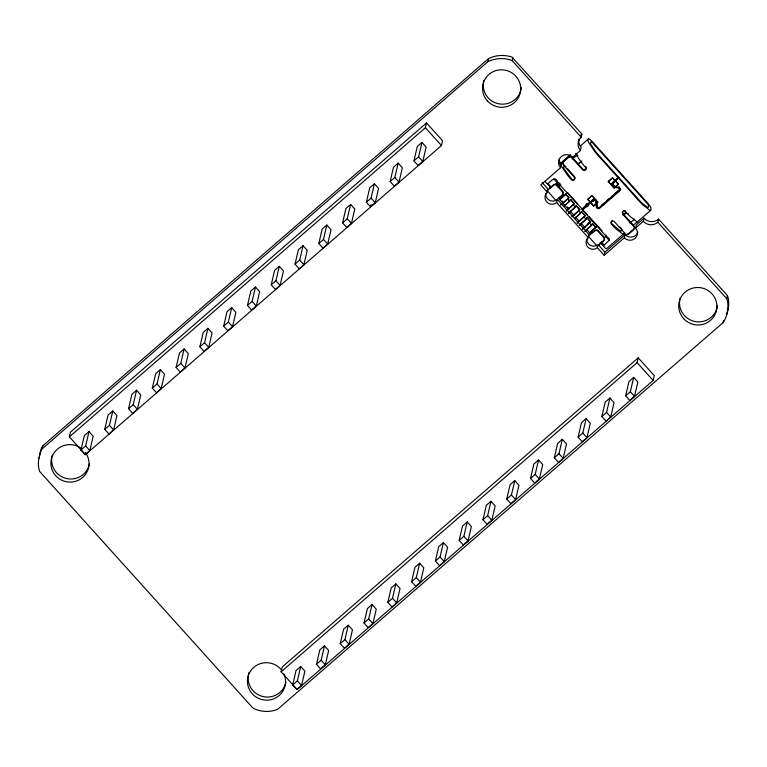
<?xml version="1.0" encoding="UTF-8"?>
<svg xmlns="http://www.w3.org/2000/svg" width="767" height="767" viewBox="0 0 767 767"><rect width="100%" height="100%" fill="white"/><g stroke="black" fill="none" stroke-linecap="round" stroke-linejoin="round"><path stroke-width="1.15" d="M39.079 458.225L40.613 450.258L42.808 445.819L488.627 58.551A30.527 29.932 13.1 0 1 511.905 57.055L581.942 134.12L581.213 137.235A9.549 9.367 13.1 0 0 580.446 150.457L572.556 157.312A8.044 7.881 13.1 0 0 561.223 156.583A8.044 7.881 13.1 0 0 560.572 167.714L540.773 184.914L547.312 192.172A7.037 6.903 13.1 0 0 546.746 201.913A7.037 6.903 13.1 0 0 556.669 202.555L588.308 237.655A6.788 6.654 13.1 0 0 587.762 247.051A6.788 6.654 13.1 0 0 597.33 247.674L604.185 255.277L624.367 237.76L625.095 234.635A7.536 7.392 13.1 0 0 637.856 232.142M723.521 320.616L723.032 322.696L277.635 709.322C269.744 712.524 260.329 712.073 252.851 707.989L39.683 471.465C36.375 462.779 39.922 453.949 42.808 445.819M69.394 436.874L70.506 432.08L426.519 122.941L442.559 140.745L441.447 145.538L85.434 454.668L69.394 436.874L425.397 127.734L426.519 122.941M80.966 450.028L84.312 435.646L89.001 431.581L93.171 436.222L89.825 450.603L85.147 454.668L80.966 450.028L85.645 445.963L89.001 431.581M85.147 454.668L85.664 452.453M104.753 429.376L108.099 414.995L112.778 410.93L116.958 415.561L113.612 429.951L108.933 434.017L104.753 429.376L109.432 425.311L112.778 410.93M128.54 408.725L131.886 394.343L136.564 390.278L140.745 394.909L137.398 409.3L132.71 413.365L128.54 408.725L133.218 404.66L136.564 390.278M152.317 388.073L155.663 373.692L160.351 369.627L164.531 374.258L161.175 388.648L156.497 392.714L152.317 388.073L157.005 384.008L160.351 369.627M176.103 367.422L179.449 353.041L184.128 348.975L188.308 353.606L184.962 367.997L180.283 372.062L176.103 367.422L180.782 363.357L184.128 348.975M199.89 346.77L203.236 332.389L207.915 328.324L212.095 332.955L208.749 347.346L204.06 351.411L199.89 346.77L204.568 342.705L207.915 328.324M223.667 326.119L227.022 311.738L231.701 307.672L235.881 312.303L232.535 326.694L227.847 330.759L223.667 326.119L228.355 322.054L231.701 307.672M247.453 305.467L250.799 291.086L255.488 287.021L259.658 291.652L256.312 306.033L251.634 310.098L247.453 305.467L252.132 301.402L255.488 287.021M271.24 284.816L274.586 270.425L279.265 266.36L283.445 271L280.099 285.382L275.42 289.447L271.24 284.816L275.919 280.751L279.265 266.36M295.027 264.164L298.373 249.774L303.051 245.708L307.231 250.349L303.885 264.73L299.197 268.795L295.027 264.164L299.705 260.099L303.051 245.708M318.804 243.513L322.15 229.122L326.838 225.057L331.018 229.697L327.662 244.079L322.984 248.144L318.804 243.513L323.492 239.448L326.838 225.057M342.59 222.861L345.936 208.471L350.615 204.405L354.795 209.046L351.449 223.427L346.77 227.492L342.59 222.861L347.269 218.796L350.615 204.405M366.377 202.21L369.723 187.819L374.401 183.754L378.582 188.394L375.236 202.776L370.547 206.841L366.377 202.21L371.055 198.145L374.401 183.754M370.547 206.841L371.065 204.626M390.154 181.549L393.509 167.168L398.188 163.103L402.368 167.743L399.022 182.124L394.334 186.189L390.154 181.549L394.842 177.484L398.188 163.103M281.115 671.777L282.227 666.983L638.24 357.853L654.28 375.648L653.168 380.442L297.155 689.581L281.115 671.777L637.118 362.647L638.24 357.853M413.94 160.897L417.286 146.516L421.975 142.451L426.145 147.082L422.799 161.473L418.12 165.538L413.94 160.897L418.619 156.832L421.975 142.451M292.687 684.941L296.033 670.559L300.712 666.494L304.892 671.125L301.546 685.506L296.867 689.571L292.687 684.941L297.366 680.875L300.712 666.494M316.474 664.289L319.82 649.898L324.499 645.833L328.679 650.474L325.333 664.855L320.644 668.92L316.474 664.289L321.152 660.224L324.499 645.833M340.251 643.638L343.606 629.247L348.285 625.182L352.465 629.822L349.11 644.203L344.431 648.268L340.251 643.638L344.939 639.573L348.285 625.182M42.08 448.935L487.898 61.667L488.627 58.551M364.037 622.986L367.383 608.595L372.072 604.53L376.242 609.171L372.896 623.552L368.218 627.617L364.037 622.986L368.716 618.921L372.072 604.53M581.213 137.235L512.203 60.67L512.931 57.554M387.824 602.335L391.17 587.944L395.849 583.879L400.029 588.519L396.683 602.9L392.004 606.965L387.824 602.335L392.503 598.27L395.849 583.879M411.611 581.683L414.957 567.292L419.635 563.227L423.815 567.868L420.469 582.249L415.781 586.314L411.611 581.683L416.289 577.618L419.635 563.227M435.388 561.032L438.734 546.641L443.422 542.576L447.592 547.216L444.246 561.597L439.568 565.663L435.388 561.032L440.076 556.957L443.422 542.576M459.174 540.371L462.52 525.989L467.199 521.924L471.379 526.565L468.033 540.946L463.354 545.011L459.174 540.371L463.853 536.306L467.199 521.924M547.312 192.172L548.031 189.056L542.221 182.604M560.572 167.714L561.3 164.598A8.044 7.881 13.1 0 1 559.277 158.884M556.669 202.555L557.388 199.439A7.037 6.903 13.1 0 1 545.701 193.792M482.961 519.719L486.307 505.338L490.985 501.273L495.166 505.904L491.82 520.294L487.131 524.36L482.961 519.719L487.639 515.654L490.985 501.273M568.462 209.257L559.805 199.65L567.58 192.546M559.805 199.65L567.551 192.69L577.551 203.792M560.859 204.76L568.846 197.828L565.864 194.156M580.446 150.457L581.175 147.341A9.549 9.367 13.1 0 1 579.008 138.932M563.774 206.361L571.003 199.861L574.339 203.562L566.295 210.781M624.712 232.593L623.293 234.136A6.913 1.103 49 0 1 621.864 233.417L616.486 229.266A6.913 1.103 49 0 1 613.149 226.044L611.51 224.223A1.889 1.85 13.1 0 1 611.289 222.056L611.75 221.538A1.889 1.85 13.1 0 1 614.415 221.701L625.278 233.762A2.512 2.464 13.1 0 0 628.815 233.983L633.504 229.918A2.512 2.464 13.1 0 0 633.705 226.438L622.842 214.386A1.889 1.85 13.1 0 1 622.612 212.219L623.082 211.692A1.889 1.85 13.1 0 1 625.738 211.865L627.387 213.686A6.913 1.103 49 0 0 630.723 216.908L636.102 221.059A6.913 1.103 49 0 0 637.521 221.778L650.684 210.321L651.097 208.528A6.913 1.103 49 0 0 646.811 202.105L593.332 142.777A6.913 1.103 49 0 0 588.423 138.99L588.011 140.783A6.913 1.103 49 0 0 589.142 143.208L593.85 150.246A6.913 1.103 49 0 0 597.004 154.244L618.365 177.944L615.086 180.791L612.555 177.676L615.086 180.791M506.738 499.068L510.093 484.686L514.772 480.621L518.952 485.252L515.597 499.643L510.918 503.708L506.738 499.068L511.426 495.003L514.772 480.621M568.385 213.101L576.429 205.882L579.775 209.592L571.722 216.812M545.126 181.424L546.574 183.332L548.041 183.706C550.754 181.175 555.509 175.451 557.513 181.798A6.913 1.103 49 0 0 560.677 185.787L587.282 214.587M574.636 218.413L581.865 211.913L585.202 215.613L577.158 222.833M623.427 234.04L606.668 248.527A6.913 1.103 49 0 1 605.105 247.971L603.399 245.919L609.573 239.85L609.497 238.94L607.406 237.156A6.913 1.103 49 0 1 604.07 233.935L582.45 209.957L592.968 200.254A1.755 1.726 13.1 0 1 595.882 201.347L596.515 206.256A2.013 1.975 13.1 0 0 599.842 207.502L619.784 190.187A2.013 1.975 13.1 0 0 620.445 188.548M587.829 204.243L588.251 205.153M588.184 205.441L588.337 204.799M582.038 209.487L593.054 199.871A2.397 2.349 13.1 0 1 596.189 201.05L597.09 207.301A1.371 1.352 13.1 0 0 598.893 207.982L619.458 190.12A1.371 1.352 13.1 0 0 618.998 188.279L615.096 187.234L614.137 188.068L608.289 181.578L612.555 177.676M590.274 202.335L587.685 199.458L591.951 195.566L597.8 202.057L596.515 203.37M580.063 224.443L587.292 217.933L590.638 221.644L582.584 228.863M582.45 209.957L592.853 200.733A1.755 1.726 13.1 0 1 595.767 201.826L596.342 206.975A2.013 1.975 13.1 0 0 599.679 208.221L619.621 190.906A2.013 1.975 13.1 0 0 618.758 187.512L613.207 185.892A2.397 2.349 13.1 0 1 612.402 182.69L618.538 177.225L597.177 153.525A3.145 0.499 49 0 1 595.738 151.713L591.031 144.666A3.145 0.499 49 0 1 590.513 143.563L590.935 141.77A3.145 0.499 49 0 1 593.159 143.496L646.639 202.824A3.145 0.499 49 0 1 648.594 205.748L648.173 207.531A3.145 0.499 49 0 1 647.463 207.282L642.084 203.13A3.145 0.499 49 0 1 640.57 201.663L618.95 177.685L613.293 182.604A1.755 1.726 13.1 0 0 613.13 185.02M590.695 202.795L593.533 205.949L595.997 203.619M530.524 478.416L533.87 464.035L538.559 459.97L542.729 464.601L539.383 478.992L534.704 483.057L530.524 478.416L535.203 474.351L538.559 459.97M588.308 237.655L589.027 234.539L557.388 199.439M586.563 229.343L589.718 232.832L597.493 225.738L601.99 230.723M590.36 226.246L592.728 223.964L595.777 227.348L589.718 232.832M597.33 247.674L598.059 244.558A6.788 6.654 13.1 0 1 586.774 239.112M614.137 188.068L608.346 181.338M615.096 187.234L613.092 186.371A2.397 2.349 13.1 0 1 612.287 183.169L615.144 180.552M618.403 184.166L615.661 186.745L618.403 184.166L615.565 181.012L618.346 184.406M618.365 177.944L618.538 177.225M615.719 186.506L613.926 186.055A1.755 1.726 13.1 0 1 613.178 183.083L618.95 177.685M554.311 457.765L557.657 443.384L562.336 439.318L566.516 443.949L563.17 458.34L558.491 462.405L554.311 457.765L558.99 453.7L562.336 439.318M604.185 255.277L604.914 252.161L625.095 234.635M578.097 437.113L581.444 422.732L586.122 418.667L590.302 423.298L586.956 437.689L582.268 441.754L578.097 437.113L582.776 433.048L586.122 418.667M624.367 237.76A7.536 7.392 13.1 0 0 634.999 238.441A7.536 7.392 13.1 0 0 635.603 228L636.332 224.884L644.021 218.202A10.316 10.115 13.1 0 0 658.565 219.141L727.432 295.544L728.065 297.337A30.181 29.597 13.1 0 1 726.397 314.7M635.603 228L643.292 221.318L644.021 218.202M601.874 416.462L605.221 402.081L609.909 398.015L614.089 402.646L610.733 417.027L606.055 421.093L601.874 416.462L606.563 412.397L609.909 398.015M723.032 322.696A30.181 29.597 13.1 0 0 727.346 300.453L726.704 298.66L657.846 222.257L658.565 219.141M625.661 395.81L629.007 381.42L633.686 377.354L637.866 381.995L634.52 396.376L629.841 400.441L625.661 395.81L630.34 391.745L633.686 377.354M726.704 298.66L727.432 295.544M560.792 164.55L563.678 161.53M604.003 238.029L605.7 236.543L606.016 235.172M568.452 201.922L569.632 200.168M570.264 200.129L563.793 206.63M576.295 205.268L574.157 208.336L568.347 213.418M581.731 211.289L579.584 214.367L574.656 218.691M587.158 217.32L585.02 220.388L579.21 225.469M587.503 224.597L588.682 222.833M592.594 223.35L590.446 226.418L584.646 231.5M566.995 199.573L560.83 205.077M572.431 205.604L566.257 211.098M577.867 211.625L572.566 216.371M583.294 217.655L577.12 223.149M588.73 223.676L582.556 229.18M613.149 183.601L611.596 185.115M564.55 165.835L563.4 167.676A3.145 0.499 49 0 0 563.783 168.328L571.568 179.008A1.889 1.85 13.1 0 0 574.224 179.171L574.694 178.653A1.889 1.85 13.1 0 0 574.905 178.117M622.21 229.812L620.676 231.231A3.145 0.499 49 0 1 620.215 230.944L611.673 223.504A1.889 1.85 13.1 0 1 611.452 221.337M559.689 163.946L570.466 154.589M580.341 146.008L588.423 138.99M570.571 155.548L563.64 161.674A2.512 2.464 13.1 0 0 563.438 165.154L574.301 177.206A1.889 1.85 13.1 0 1 574.147 179.814L573.563 180.207A1.889 1.85 13.1 0 1 571.396 179.727L569.756 177.906A6.913 1.103 49 0 1 566.592 173.908L561.895 166.87A6.913 1.103 49 0 1 560.984 165.317M572.22 159.076L577.33 155.011M578.567 163.448L581.204 161.156M578.395 164.167L581.913 161.108M556.852 185.499L559.411 183.275L560.322 184.454L557.762 186.678M557.273 186.065L559.833 183.84M558.299 187.301L560.859 185.077M584.416 169.938L586.17 168.404M568.913 197.541L567.599 198.672L569.689 200.992L571.003 199.861M574.339 203.562L573.035 204.703L575.125 207.023L576.429 205.882M591.951 195.566L587.743 199.219L590.331 202.095M608.289 181.578L612.497 177.915M579.775 209.592L578.462 210.733L580.552 213.044L581.865 211.913M582.201 208.768L592.584 199.756M592.728 201.27L594.521 199.708M592.68 201.529L594.483 199.966M596.563 203.13L597.8 202.057M593.533 205.949L595.94 203.859M585.202 215.613L583.898 216.754L585.988 219.074L587.292 217.933M601.27 205.441L603.974 203.092M606.687 200.733L609.391 198.385M612.104 196.026L619.631 189.401A1.371 1.352 13.1 0 0 619.161 187.56L618.729 187.378M590.638 221.644L589.324 222.785L591.415 225.095L592.728 223.964M585.499 230.474L589.593 226.907M595.777 227.348L597.464 225.881L588.855 216.332M588.951 235.009L591.06 233.178M623.226 214.731L625.862 212.449M623.063 215.45L626.572 212.401M599.928 243.628L603.677 240.368M629.87 223.053L634.616 219.151M633.245 225.086L637.569 221.759M633.667 229.199L628.988 233.264A2.512 2.464 13.1 0 1 627.569 233.868M555.567 184.281L557.887 182.623L559.411 183.275M612.085 184.291L613.581 183.006M598.145 245.641L603.504 241.087A2.512 2.464 13.1 0 0 603.706 237.607L598.068 231.356A2.512 2.464 13.1 0 0 594.521 231.126L588.222 236.198L597.205 246.169M623.159 211.059L623.744 210.666A1.889 1.85 13.1 0 1 625.45 210.781M611.826 220.896L612.411 220.503M547.417 190.389L553.371 185.461A2.512 2.464 13.1 0 1 556.909 185.691L562.556 191.951A2.512 2.464 13.1 0 1 562.355 195.432L556.046 200.503L547.072 190.542M512.203 60.67L511.177 60.171A30.527 29.932 13.1 0 0 487.898 61.667M600.139 242.765L600.638 243.168M601.338 243.753L603.456 245.498M605.7 236.543L609.266 240.445M618.787 178.404L640.397 202.383A6.913 1.103 49 0 0 643.734 205.604L649.122 209.755A6.913 1.103 49 0 0 650.684 210.321M563.601 164.435L565.931 167.014M567.484 168.74L574.473 176.487M591.903 195.806L597.752 202.296M620.014 227.013L621.558 228.739M590.753 202.555L593.591 205.709M586.573 204.003L588.174 205.786M586.515 204.233L588.136 206.055M586.074 203.993L587.781 205.844M565.797 194.444L568.846 197.828M570.936 200.149L574.272 203.849M576.362 206.17L579.708 209.88M581.798 212.2L585.135 215.901M587.225 218.221L590.571 221.931M592.661 224.252L595.71 227.636M601.318 241.787L604.156 244.932M548.041 183.706L551.588 187.637M547.417 183.812L550.965 187.742L547.676 183.812M600.561 242.775L603.399 245.919M562.029 200.964L563.592 202.709M567.513 207.061L569.085 208.797M559.9 199.199L558.779 197.953L562.518 194.713A2.512 2.464 13.1 0 0 562.719 191.232L557.082 184.972A2.512 2.464 13.1 0 0 553.534 184.742L549.795 187.992L550.102 186.678A6.913 1.103 49 0 1 550.418 186.515M589.823 232.391L590.945 233.647L594.693 230.407A2.512 2.464 13.1 0 1 598.231 230.637L603.878 236.888A2.512 2.464 13.1 0 1 604.166 239.774M570.034 211.002L573.975 215.364M575.547 217.119L579.478 221.481M581.06 223.226L584.991 227.598M598.816 245.402L604.914 252.161M425.397 127.734L441.447 145.538M637.118 362.647L653.168 380.442M418.619 156.832L422.799 161.473M630.34 391.745L634.52 396.376M394.842 177.484L399.022 182.124M606.563 412.397L610.733 417.027M371.055 198.145L375.236 202.776M582.776 433.048L586.956 437.689M347.269 218.796L351.449 223.427M558.99 453.7L563.17 458.34M323.492 239.448L327.662 244.079M535.203 474.351L539.383 478.992M299.705 260.099L303.885 264.73M511.426 495.003L515.597 499.643M275.919 280.751L280.099 285.382M487.639 515.654L491.82 520.294M252.132 301.402L256.312 306.033M463.853 536.306L468.033 540.946M228.355 322.054L232.535 326.694M440.076 556.957L444.246 561.597M204.568 342.705L208.749 347.346M416.289 577.618L420.469 582.249M180.782 363.357L184.962 367.997M392.503 598.27L396.683 602.9M157.005 384.008L161.175 388.648M368.716 618.921L372.896 623.552M133.218 404.66L137.398 409.3M344.939 639.573L349.11 644.203M109.432 425.311L113.612 429.951M321.152 660.224L325.333 664.855M85.645 445.963L89.825 450.603M297.366 680.875L301.546 685.506M585.288 205.125L586.87 206.889M553.832 178.932L557.273 182.805M596.496 201.232L597.129 206.131M580.801 135.299A9.549 9.367 13.1 0 1 581.942 134.12M657.846 222.257A10.316 10.115 13.1 0 1 643.292 221.318M717.519 305.314A19.098 18.724 13.1 0 1 694.988 321.498A19.098 18.724 13.1 0 1 680.147 298.027M521.311 87.62A19.098 18.724 13.1 0 1 498.79 103.813A19.098 18.724 13.1 0 1 483.948 80.334M89.509 463.431A19.098 18.724 13.1 0 1 66.633 478.541A19.098 18.724 13.1 0 1 52.281 455.167M285.861 682.457A19.098 18.724 13.1 0 1 262.199 696.359A19.098 18.724 13.1 0 1 249.102 672.295M86 453.374A19.098 18.724 13.1 0 1 73.507 481.82A19.098 18.724 13.1 0 1 51.245 459.558A19.098 18.724 13.1 0 1 80.42 447.784M283.953 674.03A19.098 18.724 13.1 0 1 265.746 700.156A19.098 18.724 13.1 0 1 249.687 672.419A19.098 18.724 13.1 0 1 281.978 670.617M622.785 211.5A1.889 1.85 13.1 0 0 623.005 213.667L633.868 225.719A2.512 2.464 13.1 0 1 634.165 228.604M628.614 214.051A3.145 0.499 49 0 1 628.096 213.552M574.79 176.976A1.889 1.85 13.1 0 1 574.934 177.532M563.179 163.783A2.512 2.464 13.1 0 1 563.803 160.955L568.491 156.89A2.512 2.464 13.1 0 1 572.029 157.11L582.891 169.162A1.889 1.85 13.1 0 0 585.557 169.334L586.017 168.807A1.889 1.85 13.1 0 0 585.796 166.65M547.293 189.113A6.913 1.103 49 0 1 547.609 188.96M577.858 155.73A3.145 0.499 49 0 1 577.628 155.317M568.318 157.609A2.512 2.464 13.1 0 1 571.866 157.829L582.728 169.881A1.889 1.85 13.1 0 0 584.895 170.37L585.48 169.977A1.889 1.85 13.1 0 0 585.633 167.369L583.994 165.547A6.913 1.103 49 0 1 580.83 161.549L576.122 154.512A6.913 1.103 49 0 1 575.595 153.668M618.921 186.793A2.013 1.975 13.1 0 1 619.496 187.033M614.041 185.576A1.755 1.726 13.1 0 1 613.542 185.365M597.829 207.186A1.371 1.352 13.1 0 1 597.263 206.582M593.169 199.391A2.397 2.349 13.1 0 1 594.617 199.247M595.892 199.966A2.397 2.349 13.1 0 1 596.304 200.57M683.589 318.593A19.098 18.724 13.1 0 0 715.947 312.255A19.098 18.724 13.1 0 0 693.943 287.855A19.098 18.724 13.1 0 0 683.589 318.593M487.39 100.899A19.098 18.724 13.1 0 0 519.738 94.571A19.098 18.724 13.1 0 0 497.745 70.161A19.098 18.724 13.1 0 0 487.39 100.899"/></g></svg>
